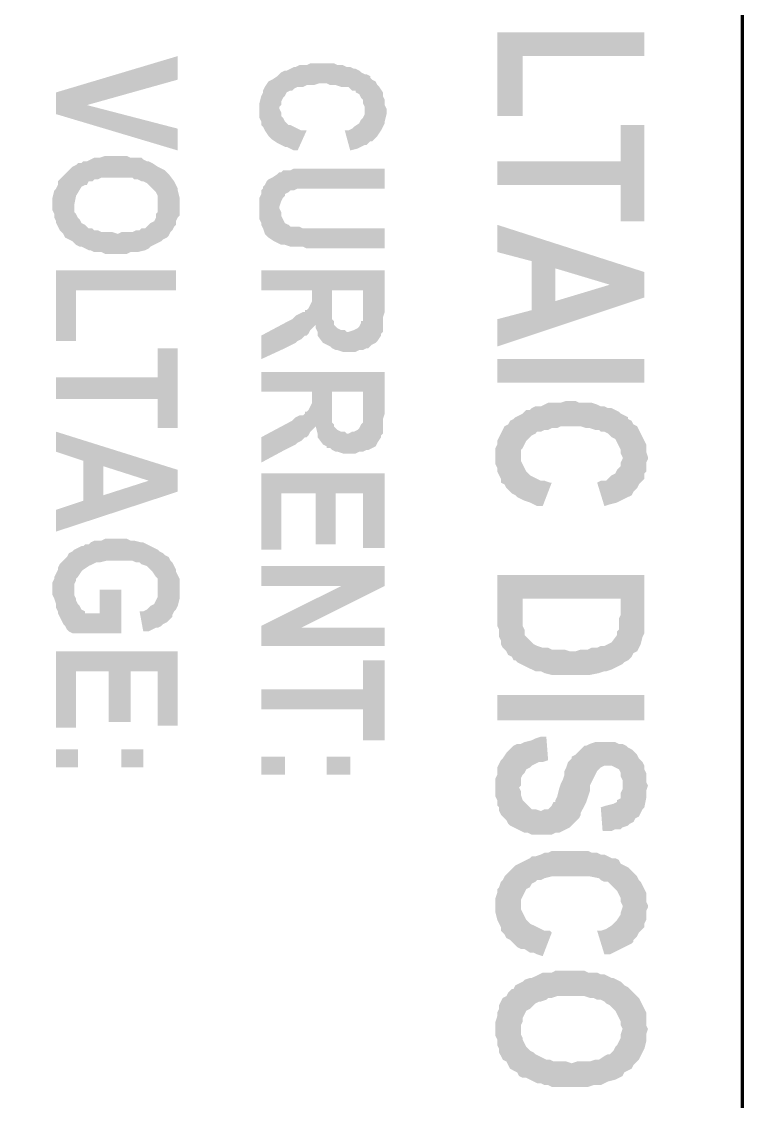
# Model space of a CAD drawing. Header units: inches. Extents: x -186 to 186, y -282 to 282.
# Drawn here: x -161.93 to -147.22, y 105.85 to 127.89 of the extents above; entities that cross this region are included whole.
import ezdxf

# ---------------------------------------------------------------- set-up
doc = ezdxf.new("R2010")
doc.units = ezdxf.units.IN
doc.header["$MEASUREMENT"] = 0
doc.layers.add('H', color=7, linetype='CONTINUOUS', lineweight=100)
doc.layers.add('P', color=250, linetype='CONTINUOUS', lineweight=100)

msp = doc.modelspace()

# ---------------------------------------------------------------- hatches: boundary and pattern name
at = {"layer": 'H', "linetype": 'Continuous'}
for points in [[(-149.222, 127.185), (-149.222, 127.667), (-152.222, 127.667), (-152.222, 125.963), (-151.704, 125.963), (-151.704, 127.185)], [(-158.741, 126.704), (-158.741, 127.185), (-161.222, 126.444), (-160.593, 126.185)], [(-154.889, 126.815), (-154.926, 126.815), (-155, 126.852), (-155.037, 126.889), (-155.111, 126.926), (-155.148, 126.926), (-155.222, 126.963), (-155.296, 126.963), (-155.37, 127), (-155.444, 127), (-155.481, 127), (-155.556, 127.037), (-155.667, 127.037), (-155.741, 127.037), (-155.889, 127.037), (-155.963, 127.037), (-156.037, 127.037), (-156.111, 127), (-156.185, 127), (-156.259, 127), (-156.333, 126.963), (-156.37, 126.963), (-156.444, 126.926), (-156.519, 126.889), (-156.556, 126.889), (-156.63, 126.852), (-156.667, 126.815), (-156.667, 126.111), (-156.667, 126.148), (-156.63, 126.185), (-156.63, 126.259), (-156.593, 126.333), (-156.556, 126.37), (-156.519, 126.444), (-156.444, 126.481), (-156.407, 126.481), (-156.37, 126.519), (-156.296, 126.556), (-156.222, 126.556), (-156.185, 126.556), (-156.111, 126.593), (-156.037, 126.593), (-155.963, 126.593), (-155.852, 126.63), (-155.704, 126.63), (-155.63, 126.593), (-155.519, 126.593), (-155.407, 126.556), (-155.333, 126.556), (-155.259, 126.556), (-155.222, 126.519), (-155.185, 126.481), (-155.111, 126.481), (-155.111, 126.444), (-155.037, 126.407), (-155, 126.333), (-154.963, 126.296), (-154.963, 126.222), (-154.926, 126.148), (-154.926, 126.111)], [(-156.111, 125.667), (-156.148, 125.667), (-156.222, 125.667), (-156.296, 125.704), (-156.37, 125.741), (-156.444, 125.778), (-156.481, 125.778), (-156.556, 125.852), (-156.593, 125.926), (-156.63, 125.963), (-156.63, 126.037), (-156.667, 126.111), (-156.667, 126.815), (-156.704, 126.778), (-156.815, 126.704), (-156.889, 126.667), (-156.963, 126.556), (-157, 126.481), (-157, 126.444), (-157.037, 126.37), (-157.074, 126.222), (-157.074, 126.185), (-157.074, 126), (-157.074, 125.926), (-157.037, 125.852), (-157.037, 125.778), (-157, 125.741), (-156.963, 125.667), (-156.889, 125.556), (-156.815, 125.481), (-156.704, 125.407), (-156.63, 125.37), (-156.556, 125.333), (-156.519, 125.333), (-156.444, 125.296), (-156.37, 125.259), (-156.296, 125.259)], [(-154.481, 126.074), (-154.481, 126.111), (-154.519, 126.185), (-154.519, 126.222), (-154.519, 126.296), (-154.556, 126.37), (-154.556, 126.444), (-154.63, 126.556), (-154.667, 126.593), (-154.704, 126.667), (-154.778, 126.704), (-154.815, 126.741), (-154.815, 126.778), (-154.889, 126.815), (-154.926, 126.111), (-154.926, 126), (-154.963, 125.926), (-155, 125.889), (-155.037, 125.815), (-155.148, 125.741), (-155.185, 125.704), (-155.259, 125.667), (-155.333, 125.667), (-155.222, 125.259), (-155.074, 125.296), (-155, 125.333), (-154.926, 125.37), (-154.889, 125.37), (-154.815, 125.444), (-154.778, 125.444), (-154.741, 125.481), (-154.704, 125.519), (-154.667, 125.556), (-154.593, 125.667), (-154.556, 125.741), (-154.519, 125.815), (-154.519, 125.852), (-154.481, 126)], [(-158.741, 125.259), (-158.741, 125.704), (-160.593, 126.185), (-161.222, 126.444), (-161.222, 126)], [(-149.222, 123.815), (-149.222, 125.778), (-149.704, 125.778), (-149.704, 125.037), (-152.222, 125.037), (-152.222, 124.556), (-149.704, 124.556), (-149.704, 123.815)], [(-158.704, 124.148), (-158.704, 124.222), (-158.704, 124.296), (-158.741, 124.444), (-158.741, 124.481), (-158.778, 124.556), (-158.815, 124.63), (-158.926, 124.778), (-158.963, 124.815), (-159, 124.852), (-159.074, 124.889), (-159.148, 124.926), (-159.259, 125), (-159.333, 125.037), (-159.37, 125.037), (-159.444, 125.074), (-159.481, 125.111), (-159.63, 125.111), (-159.704, 125.111), (-159.778, 125.148), (-159.852, 125.148), (-159.926, 125.148), (-160.111, 125.148), (-160.185, 125.148), (-160.222, 125.148), (-160.333, 125.111), (-160.37, 125.111), (-160.444, 125.111), (-160.519, 125.074), (-160.593, 125.037), (-160.667, 125.037), (-160.704, 125), (-160.778, 125), (-160.815, 124.963), (-160.889, 124.926), (-160.926, 124.889), (-160.963, 124.852), (-161, 124.815), (-161.037, 124.778), (-161.111, 124.704), (-161.148, 124.667), (-161.185, 124.63), (-161.185, 124.556), (-161.222, 124.481), (-161.259, 124.444), (-161.296, 124.296), (-161.296, 124.037), (-161.259, 123.963), (-161.259, 123.889), (-161.222, 123.815), (-161.222, 123.778), (-161.185, 123.704), (-161.148, 123.63), (-161.111, 123.593), (-161.074, 123.556), (-161.037, 123.481), (-160.963, 123.444), (-160.889, 123.407), (-160.852, 123.37), (-160.852, 124.148), (-160.815, 124.333), (-160.704, 124.519), (-160.63, 124.556), (-160.593, 124.556), (-160.556, 124.63), (-160.481, 124.63), (-160.444, 124.667), (-160.37, 124.667), (-160.296, 124.704), (-160.222, 124.704), (-160.148, 124.704), (-160.074, 124.704), (-159.889, 124.704), (-159.815, 124.704), (-159.741, 124.704), (-159.667, 124.704), (-159.63, 124.667), (-159.556, 124.667), (-159.481, 124.63), (-159.444, 124.63), (-159.37, 124.593), (-159.333, 124.556), (-159.296, 124.519), (-159.222, 124.444), (-159.185, 124.407), (-159.148, 124.333), (-159.148, 124.222), (-159.148, 124.148), (-159.074, 123.407), (-159.037, 123.444), (-158.963, 123.481), (-158.926, 123.519), (-158.889, 123.593), (-158.852, 123.63), (-158.815, 123.704), (-158.778, 123.741), (-158.778, 123.815), (-158.741, 123.889), (-158.704, 123.926), (-158.704, 124), (-158.704, 124.074)], [(-154.519, 123.259), (-154.519, 123.667), (-156.185, 123.667), (-156.259, 123.704), (-156.333, 123.704), (-156.37, 123.704), (-156.407, 123.704), (-156.444, 123.704), (-156.481, 123.741), (-156.556, 123.778), (-156.593, 123.852), (-156.63, 123.926), (-156.63, 124), (-156.667, 124.074), (-156.667, 124.815), (-156.704, 124.778), (-156.815, 124.704), (-156.889, 124.667), (-156.926, 124.63), (-156.963, 124.556), (-157, 124.519), (-157, 124.481), (-157.037, 124.444), (-157.037, 124.37), (-157.074, 124.296), (-157.074, 124.222), (-157.074, 123.926), (-157.074, 123.852), (-157.037, 123.778), (-157.037, 123.741), (-157, 123.667), (-156.963, 123.556), (-156.926, 123.519), (-156.889, 123.481), (-156.778, 123.407), (-156.704, 123.37), (-156.63, 123.333), (-156.556, 123.333), (-156.444, 123.296), (-156.407, 123.296), (-156.333, 123.296), (-156.185, 123.296), (-156.111, 123.259), (-155.852, 123.259)], [(-154.519, 124.481), (-154.519, 124.889), (-156, 124.889), (-156.074, 124.889), (-156.222, 124.889), (-156.333, 124.889), (-156.37, 124.889), (-156.444, 124.852), (-156.519, 124.852), (-156.556, 124.852), (-156.593, 124.852), (-156.63, 124.815), (-156.667, 124.815), (-156.667, 124.074), (-156.667, 124.111), (-156.63, 124.222), (-156.593, 124.296), (-156.556, 124.333), (-156.556, 124.37), (-156.481, 124.407), (-156.444, 124.444), (-156.37, 124.444), (-156.296, 124.481), (-156.148, 124.481), (-156.074, 124.481), (-155.889, 124.481)], [(-159.074, 123.407), (-159.148, 124.148), (-159.148, 124.074), (-159.148, 124), (-159.185, 123.963), (-159.185, 123.889), (-159.222, 123.815), (-159.296, 123.778), (-159.333, 123.741), (-159.37, 123.704), (-159.407, 123.667), (-159.481, 123.667), (-159.519, 123.63), (-159.593, 123.63), (-159.667, 123.593), (-159.741, 123.593), (-159.815, 123.593), (-159.889, 123.593), (-159.963, 123.556), (-160.074, 123.593), (-160.148, 123.593), (-160.222, 123.593), (-160.296, 123.593), (-160.37, 123.63), (-160.444, 123.63), (-160.481, 123.667), (-160.556, 123.667), (-160.593, 123.704), (-160.63, 123.741), (-160.704, 123.778), (-160.741, 123.852), (-160.778, 123.889), (-160.815, 123.963), (-160.852, 124), (-160.852, 124.074), (-160.852, 124.148), (-160.852, 123.37), (-160.815, 123.333), (-160.741, 123.296), (-160.704, 123.296), (-160.63, 123.259), (-160.556, 123.222), (-160.519, 123.222), (-160.444, 123.185), (-160.37, 123.185), (-160.296, 123.185), (-160.222, 123.148), (-160.074, 123.148), (-160, 123.148), (-159.926, 123.148), (-159.778, 123.148), (-159.704, 123.185), (-159.63, 123.185), (-159.556, 123.185), (-159.407, 123.222), (-159.333, 123.259), (-159.296, 123.296), (-159.148, 123.37)], [(-149.222, 122.259), (-149.222, 122.778), (-152.222, 123.741), (-152.222, 123.185), (-151.519, 123), (-151.519, 122), (-151.037, 122.852), (-149.926, 122.519)], [(-158.778, 122.407), (-158.778, 122.815), (-161.222, 122.815), (-161.222, 121.37), (-160.815, 121.37), (-160.815, 122.407)], [(-154.519, 121.963), (-154.519, 122.815), (-157.037, 122.815), (-157.037, 122.407), (-156, 122.407), (-156, 122.333), (-156, 121.63), (-155.926, 121.704), (-155.926, 121.63), (-155.889, 121.556), (-155.889, 121.481), (-155.778, 121.333), (-155.704, 121.296), (-155.63, 121.259), (-155.593, 122.407), (-154.963, 122.407), (-154.963, 121.185), (-154.889, 121.222), (-154.852, 121.222), (-154.778, 121.296), (-154.704, 121.333), (-154.667, 121.37), (-154.593, 121.481), (-154.593, 121.519), (-154.556, 121.556), (-154.556, 121.704), (-154.556, 121.852)], [(-149.222, 122.259), (-149.926, 122.519), (-151.037, 122.185), (-151.037, 122.852), (-151.519, 122), (-152.222, 121.815), (-152.222, 121.259)], [(-156, 121.63), (-156, 122.333), (-156, 122.222), (-156, 122.185), (-156.037, 122.111), (-156.074, 122.037), (-156.111, 122), (-156.148, 122), (-156.148, 121.963), (-156.185, 121.963), (-156.259, 121.926), (-156.333, 121.889), (-156.407, 121.815), (-156.481, 121.778), (-157.037, 121.481), (-157.037, 121), (-156.556, 121.222), (-156.481, 121.259), (-156.407, 121.296), (-156.333, 121.333), (-156.296, 121.37), (-156.222, 121.407), (-156.185, 121.444), (-156.148, 121.481), (-156.111, 121.481), (-156.074, 121.519), (-156.037, 121.593)], [(-154.963, 121.185), (-154.963, 122.111), (-154.963, 121.926), (-154.963, 121.852), (-154.963, 121.778), (-155, 121.778), (-155, 121.741), (-155.037, 121.667), (-155.074, 121.63), (-155.148, 121.593), (-155.259, 121.556), (-155.296, 121.556), (-155.333, 121.593), (-155.407, 121.593), (-155.481, 121.63), (-155.556, 121.704), (-155.556, 121.741), (-155.556, 121.778), (-155.593, 121.815), (-155.593, 121.926), (-155.593, 122), (-155.593, 122.407), (-155.63, 121.259), (-155.593, 121.222), (-155.519, 121.185), (-155.481, 121.185), (-155.37, 121.148), (-155.111, 121.148), (-155.037, 121.185)], [(-158.741, 119.593), (-158.741, 121.222), (-159.148, 121.222), (-159.148, 120.63), (-161.222, 120.63), (-161.222, 120.185), (-159.148, 120.185), (-159.148, 119.593)], [(-152.222, 120.519), (-149.222, 120.519), (-149.222, 121), (-152.222, 121)], [(-154.519, 119.889), (-154.519, 120.741), (-157.037, 120.741), (-157.037, 120.333), (-156, 120.333), (-156, 120.259), (-156, 119.556), (-155.926, 119.63), (-155.889, 119.481), (-155.889, 119.407), (-155.778, 119.259), (-155.704, 119.222), (-155.704, 119.185), (-155.63, 119.185), (-155.593, 120.333), (-154.963, 120.333), (-154.963, 119.111), (-154.889, 119.148), (-154.852, 119.148), (-154.778, 119.185), (-154.704, 119.222), (-154.667, 119.296), (-154.593, 119.407), (-154.593, 119.444), (-154.556, 119.481), (-154.556, 119.63), (-154.556, 119.778)], [(-154.963, 119.111), (-154.963, 120), (-154.963, 119.852), (-154.963, 119.778), (-154.963, 119.704), (-155, 119.667), (-155.037, 119.593), (-155.074, 119.556), (-155.148, 119.519), (-155.185, 119.519), (-155.259, 119.481), (-155.296, 119.481), (-155.333, 119.519), (-155.407, 119.519), (-155.481, 119.556), (-155.556, 119.63), (-155.556, 119.667), (-155.593, 119.704), (-155.593, 119.852), (-155.593, 119.926), (-155.593, 120.333), (-155.63, 119.185), (-155.593, 119.148), (-155.519, 119.111), (-155.481, 119.111), (-155.37, 119.074), (-155.111, 119.074), (-155.037, 119.111)], [(-156, 119.556), (-156, 120.259), (-156, 120.148), (-156, 120.111), (-156.037, 120.037), (-156.074, 119.963), (-156.111, 119.926), (-156.148, 119.926), (-156.148, 119.889), (-156.185, 119.852), (-156.259, 119.852), (-156.333, 119.815), (-156.407, 119.741), (-156.481, 119.704), (-157.037, 119.407), (-157.037, 118.889), (-156.556, 119.148), (-156.481, 119.185), (-156.407, 119.222), (-156.333, 119.259), (-156.296, 119.296), (-156.222, 119.333), (-156.185, 119.37), (-156.148, 119.407), (-156.111, 119.407), (-156.074, 119.444), (-156.037, 119.519)], [(-149.63, 119.852), (-149.704, 119.889), (-149.741, 119.926), (-149.815, 119.963), (-149.889, 120), (-149.963, 120), (-150.037, 120.037), (-150.111, 120.037), (-150.185, 120.074), (-150.296, 120.111), (-150.37, 120.111), (-150.444, 120.111), (-150.556, 120.111), (-150.63, 120.148), (-150.815, 120.148), (-150.926, 120.111), (-151, 120.111), (-151.111, 120.111), (-151.185, 120.111), (-151.259, 120.074), (-151.333, 120.037), (-151.444, 120.037), (-151.519, 120), (-151.556, 119.963), (-151.63, 119.963), (-151.704, 119.889), (-151.778, 119.852), (-151.741, 119), (-151.741, 119.037), (-151.741, 119.148), (-151.704, 119.185), (-151.667, 119.259), (-151.63, 119.333), (-151.556, 119.407), (-151.519, 119.444), (-151.444, 119.481), (-151.407, 119.519), (-151.333, 119.519), (-151.259, 119.556), (-151.185, 119.556), (-151.111, 119.593), (-151, 119.593), (-150.926, 119.63), (-150.519, 119.63), (-150.407, 119.593), (-150.333, 119.593), (-150.222, 119.556), (-150.148, 119.556), (-150.111, 119.519), (-150.037, 119.519), (-149.963, 119.481), (-149.926, 119.444), (-149.889, 119.407), (-149.815, 119.37), (-149.778, 119.296), (-149.741, 119.222), (-149.704, 119.148), (-149.704, 119.074), (-149.667, 119)], [(-151.111, 118.481), (-151.148, 118.481), (-151.259, 118.519), (-151.333, 118.519), (-151.407, 118.556), (-151.481, 118.593), (-151.556, 118.63), (-151.593, 118.667), (-151.63, 118.704), (-151.667, 118.778), (-151.704, 118.852), (-151.741, 118.926), (-151.741, 119), (-151.778, 119.852), (-151.852, 119.815), (-151.889, 119.778), (-151.963, 119.741), (-152, 119.667), (-152.074, 119.63), (-152.111, 119.556), (-152.148, 119.481), (-152.185, 119.407), (-152.222, 119.333), (-152.222, 119.259), (-152.259, 119.185), (-152.259, 119.111), (-152.259, 118.963), (-152.259, 118.852), (-152.222, 118.778), (-152.222, 118.704), (-152.185, 118.63), (-152.148, 118.556), (-152.148, 118.481), (-152.074, 118.444), (-152.037, 118.37), (-151.963, 118.296), (-151.926, 118.259), (-151.852, 118.222), (-151.815, 118.185), (-151.741, 118.148), (-151.667, 118.111), (-151.556, 118.074), (-151.481, 118.037), (-151.407, 118), (-151.296, 118)], [(-149.148, 118.963), (-149.148, 119), (-149.185, 119.111), (-149.185, 119.185), (-149.185, 119.259), (-149.222, 119.333), (-149.259, 119.407), (-149.296, 119.481), (-149.333, 119.556), (-149.37, 119.63), (-149.444, 119.667), (-149.481, 119.741), (-149.556, 119.778), (-149.556, 119.815), (-149.63, 119.852), (-149.667, 119), (-149.667, 118.963), (-149.704, 118.889), (-149.704, 118.815), (-149.778, 118.741), (-149.815, 118.667), (-149.889, 118.63), (-149.963, 118.556), (-150, 118.519), (-150.111, 118.519), (-150.185, 118.481), (-150.037, 118), (-149.926, 118.037), (-149.778, 118.074), (-149.704, 118.111), (-149.63, 118.148), (-149.556, 118.185), (-149.481, 118.222), (-149.444, 118.296), (-149.37, 118.37), (-149.333, 118.444), (-149.222, 118.556), (-149.222, 118.667), (-149.185, 118.704), (-149.185, 118.815), (-149.185, 118.889)], [(-158.741, 118.296), (-158.741, 118.741), (-161.222, 119.519), (-161.222, 119.111), (-160.667, 118.926), (-160.667, 118.111), (-160.259, 118.815), (-159.333, 118.519)], [(-158.741, 118.296), (-159.333, 118.519), (-160.259, 118.222), (-160.259, 118.815), (-160.667, 118.111), (-161.222, 117.926), (-161.222, 117.481)], [(-154.519, 117.148), (-154.519, 118.667), (-157.037, 118.667), (-157.037, 117.111), (-156.63, 117.111), (-156.63, 118.259), (-155.926, 118.259), (-155.926, 117.222), (-155.519, 117.222), (-155.519, 118.259), (-154.963, 118.259), (-154.963, 117.148)], [(-159.111, 117.074), (-159.148, 117.111), (-159.222, 117.148), (-159.296, 117.185), (-159.37, 117.222), (-159.444, 117.259), (-159.481, 117.259), (-159.63, 117.296), (-159.704, 117.296), (-159.778, 117.333), (-159.852, 117.333), (-159.889, 117.333), (-160.037, 117.333), (-160.111, 117.333), (-160.222, 117.333), (-160.296, 117.296), (-160.37, 117.296), (-160.444, 117.296), (-160.519, 117.259), (-160.556, 117.222), (-160.63, 117.222), (-160.667, 117.185), (-160.704, 117.185), (-160.778, 117.148), (-160.852, 117.111), (-160.852, 116.333), (-160.852, 116.407), (-160.815, 116.481), (-160.815, 116.519), (-160.778, 116.556), (-160.704, 116.667), (-160.667, 116.704), (-160.556, 116.778), (-160.481, 116.815), (-160.407, 116.852), (-160.333, 116.852), (-160.185, 116.889), (-160.111, 116.889), (-160.037, 116.889), (-159.889, 116.889), (-159.815, 116.889), (-159.741, 116.889), (-159.667, 116.889), (-159.593, 116.852), (-159.519, 116.852), (-159.481, 116.815), (-159.37, 116.778), (-159.333, 116.741), (-159.296, 116.704), (-159.259, 116.667), (-159.185, 116.556), (-159.148, 116.519), (-159.148, 116.444), (-159.148, 116.37), (-159.148, 116.296)], [(-159.889, 115.407), (-159.889, 116.296), (-160.333, 116.296), (-160.333, 115.815), (-160.63, 115.815), (-160.63, 115.852), (-160.704, 115.889), (-160.741, 115.963), (-160.778, 116), (-160.815, 116.074), (-160.815, 116.111), (-160.852, 116.185), (-160.852, 116.259), (-160.852, 117.111), (-160.889, 117.074), (-160.963, 117.037), (-161, 116.963), (-161.037, 116.926), (-161.148, 116.815), (-161.185, 116.741), (-161.185, 116.704), (-161.222, 116.63), (-161.259, 116.556), (-161.259, 116.519), (-161.296, 116.444), (-161.296, 116.185), (-161.259, 116.111), (-161.222, 116), (-161.222, 115.926), (-161.185, 115.852), (-161.185, 115.815), (-161.148, 115.741), (-161.111, 115.667), (-161.074, 115.593), (-161.037, 115.556), (-161, 115.481), (-160.963, 115.444), (-160.889, 115.407)], [(-158.704, 116.296), (-158.704, 116.37), (-158.704, 116.481), (-158.704, 116.519), (-158.741, 116.593), (-158.778, 116.667), (-158.778, 116.704), (-158.815, 116.778), (-158.852, 116.852), (-158.889, 116.889), (-158.926, 116.963), (-159, 117), (-159.037, 117.037), (-159.111, 117.074), (-159.148, 116.296), (-159.148, 116.259), (-159.148, 116.185), (-159.148, 116.148), (-159.185, 116.074), (-159.222, 116), (-159.296, 115.963), (-159.333, 115.926), (-159.37, 115.889), (-159.444, 115.852), (-159.519, 115.852), (-159.444, 115.444), (-159.407, 115.444), (-159.333, 115.444), (-159.259, 115.481), (-159.185, 115.519), (-159.148, 115.519), (-159.074, 115.556), (-159.037, 115.593), (-158.963, 115.63), (-158.926, 115.667), (-158.889, 115.704), (-158.852, 115.741), (-158.852, 115.778), (-158.815, 115.852), (-158.778, 115.889), (-158.741, 115.963), (-158.704, 116.111), (-158.704, 116.222)], [(-154.519, 116.37), (-154.519, 116.778), (-157.037, 116.778), (-157.037, 116.37), (-155.407, 116.37)], [(-149.222, 115.704), (-149.222, 116.593), (-152.222, 116.593), (-152.222, 115.556), (-152.185, 115.481), (-152.185, 115.407), (-152.185, 115.333), (-152.148, 115.259), (-152.148, 115.185), (-152.111, 115.111), (-152.037, 115.037), (-152, 114.963), (-151.926, 114.926), (-151.889, 114.852), (-151.852, 114.852), (-151.815, 114.815), (-151.741, 114.778), (-151.704, 116.111), (-149.704, 116.111), (-149.704, 115.889), (-149.667, 114.778), (-149.63, 114.815), (-149.556, 114.852), (-149.481, 114.926), (-149.444, 115), (-149.37, 115.037), (-149.333, 115.111), (-149.296, 115.185), (-149.259, 115.333), (-149.222, 115.407), (-149.222, 115.519), (-149.222, 115.593)], [(-154.519, 116.37), (-155.407, 116.37), (-157.037, 115.556), (-156.222, 115.519)], [(-149.667, 114.778), (-149.704, 115.889), (-149.704, 115.778), (-149.741, 115.704), (-149.741, 115.593), (-149.741, 115.519), (-149.741, 115.481), (-149.778, 115.444), (-149.778, 115.37), (-149.889, 115.222), (-149.963, 115.185), (-150.037, 115.148), (-150.111, 115.148), (-150.185, 115.111), (-150.222, 115.111), (-150.296, 115.111), (-150.37, 115.074), (-150.444, 115.074), (-150.519, 115.074), (-150.63, 115.037), (-150.741, 115.037), (-150.852, 115.074), (-151, 115.074), (-151.111, 115.074), (-151.185, 115.111), (-151.296, 115.111), (-151.407, 115.148), (-151.481, 115.185), (-151.519, 115.222), (-151.556, 115.259), (-151.63, 115.333), (-151.667, 115.37), (-151.667, 115.407), (-151.667, 115.481), (-151.704, 115.556), (-151.704, 115.63), (-151.704, 116.111), (-151.741, 114.778), (-151.667, 114.741), (-151.593, 114.704), (-151.519, 114.667), (-151.444, 114.63), (-151.407, 114.63), (-151.333, 114.63), (-151.259, 114.593), (-151.111, 114.556), (-151, 114.556), (-150.926, 114.556), (-150.593, 114.556), (-150.481, 114.556), (-150.407, 114.556), (-150.333, 114.556), (-150.148, 114.593), (-150.037, 114.63), (-150, 114.63), (-149.889, 114.667), (-149.815, 114.704), (-149.741, 114.741)], [(-154.519, 115.148), (-154.519, 115.519), (-156.222, 115.519), (-157.037, 115.556), (-157.037, 115.148)], [(-158.741, 113.519), (-158.741, 115.037), (-161.222, 115.037), (-161.222, 113.481), (-160.815, 113.481), (-160.815, 114.63), (-160.148, 114.63), (-160.148, 113.593), (-159.704, 113.593), (-159.704, 114.63), (-159.148, 114.63), (-159.148, 113.519)], [(-154.519, 113.222), (-154.519, 114.852), (-154.963, 114.852), (-154.963, 114.259), (-157.037, 114.259), (-157.037, 113.852), (-154.963, 113.852), (-154.963, 113.222)], [(-152.222, 113.63), (-149.222, 113.63), (-149.222, 114.148), (-152.222, 114.148)], [(-151.185, 112.815), (-151.222, 113.296), (-151.259, 113.296), (-151.333, 113.296), (-151.444, 113.259), (-151.519, 113.222), (-151.667, 113.185), (-151.741, 113.148), (-151.815, 113.148), (-151.778, 112.259), (-151.741, 112.296), (-151.741, 112.37), (-151.741, 112.444), (-151.704, 112.519), (-151.667, 112.556), (-151.63, 112.63), (-151.556, 112.667), (-151.519, 112.704), (-151.444, 112.741), (-151.37, 112.778), (-151.296, 112.778)], [(-149.148, 112.296), (-149.185, 112.37), (-149.185, 112.481), (-149.185, 112.556), (-149.222, 112.63), (-149.222, 112.704), (-149.259, 112.778), (-149.296, 112.815), (-149.333, 112.852), (-149.37, 112.926), (-149.444, 113), (-149.481, 113.037), (-149.556, 113.074), (-149.593, 113.111), (-149.667, 113.148), (-149.741, 113.148), (-149.815, 113.185), (-149.926, 113.185), (-150.074, 113.185), (-150.148, 113.185), (-150.222, 113.185), (-150.333, 113.148), (-150.407, 113.111), (-150.444, 113.111), (-150.519, 113.037), (-150.556, 113), (-150.63, 112.926), (-150.704, 112.889), (-150.704, 112.852), (-150.741, 112.815), (-150.778, 112.778), (-150.815, 112.667), (-150.852, 112.593), (-150.852, 112.519), (-150.889, 112.407), (-150.926, 112.333), (-150.963, 112.222), (-151, 112.074), (-151.037, 112), (-151.037, 111.963), (-151.074, 111.963), (-151.111, 111.889), (-151.185, 111.815), (-151.259, 111.815), (-151.333, 111.778), (-151.444, 111.815), (-151.519, 111.815), (-151.556, 111.852), (-151.63, 111.926), (-151.667, 111.963), (-151.704, 112), (-151.741, 112.111), (-151.741, 112.185), (-151.778, 112.259), (-151.815, 113.148), (-151.889, 113.111), (-152, 113), (-152.037, 112.963), (-152.111, 112.852), (-152.148, 112.815), (-152.185, 112.741), (-152.222, 112.667), (-152.222, 112.593), (-152.222, 112.519), (-152.259, 112.444), (-152.259, 112.37), (-152.259, 112.185), (-152.259, 112.074), (-152.222, 112), (-152.222, 111.889), (-152.185, 111.852), (-152.185, 111.778), (-152.148, 111.704), (-152.037, 111.593), (-152, 111.519), (-151.963, 111.481), (-151.889, 111.444), (-151.815, 111.407), (-151.741, 111.37), (-151.667, 111.333), (-151.593, 111.333), (-151.519, 111.296), (-151.444, 111.296), (-151.185, 111.296), (-151.111, 111.296), (-151.037, 111.333), (-150.963, 111.333), (-150.889, 111.37), (-150.741, 111.444), (-150.667, 111.519), (-150.63, 111.556), (-150.556, 111.63), (-150.519, 111.704), (-150.519, 111.741), (-150.481, 111.815), (-150.444, 111.889), (-150.407, 111.963), (-150.37, 112.074), (-150.333, 112.185), (-150.333, 112.296), (-150.296, 112.37), (-150.259, 112.444), (-150.222, 112.519), (-150.185, 112.593), (-150.148, 112.63), (-150.111, 112.667), (-150.037, 112.704), (-149.963, 112.704), (-149.889, 112.704), (-149.815, 112.667), (-149.741, 112.63), (-149.704, 112.556), (-149.704, 112.481), (-149.667, 112.407), (-149.667, 112.296), (-149.667, 111.444), (-149.556, 111.481), (-149.519, 111.519), (-149.444, 111.556), (-149.407, 111.63), (-149.333, 111.667), (-149.296, 111.741), (-149.259, 111.815), (-149.222, 111.852), (-149.185, 112.037), (-149.185, 112.111), (-149.185, 112.185)], [(-161.222, 112.667), (-160.778, 112.667), (-160.778, 113.037), (-161.222, 113.037)], [(-159.889, 112.667), (-159.444, 112.667), (-159.444, 113.037), (-159.889, 113.037)], [(-157.037, 112.519), (-156.556, 112.519), (-156.556, 112.889), (-157.037, 112.889)], [(-155.704, 112.519), (-155.222, 112.519), (-155.222, 112.889), (-155.704, 112.889)], [(-149.667, 111.444), (-149.667, 112.296), (-149.667, 112.222), (-149.704, 112.148), (-149.704, 112.037), (-149.778, 112), (-149.778, 111.963), (-149.852, 111.926), (-150, 111.889), (-150.111, 111.852), (-150.074, 111.37), (-149.963, 111.37), (-149.889, 111.37), (-149.815, 111.407), (-149.704, 111.407)], [(-149.63, 110.667), (-149.704, 110.704), (-149.741, 110.778), (-149.815, 110.815), (-149.889, 110.815), (-149.963, 110.852), (-150.037, 110.889), (-150.111, 110.889), (-150.185, 110.926), (-150.296, 110.926), (-150.37, 110.963), (-150.444, 110.963), (-150.556, 110.963), (-150.63, 110.963), (-150.815, 110.963), (-150.926, 110.963), (-151, 110.963), (-151.111, 110.963), (-151.185, 110.926), (-151.259, 110.926), (-151.333, 110.889), (-151.444, 110.852), (-151.519, 110.852), (-151.556, 110.815), (-151.63, 110.778), (-151.704, 110.741), (-151.778, 110.704), (-151.741, 109.852), (-151.741, 109.889), (-151.741, 109.963), (-151.704, 110.037), (-151.667, 110.111), (-151.63, 110.185), (-151.556, 110.222), (-151.519, 110.296), (-151.444, 110.333), (-151.407, 110.37), (-151.333, 110.37), (-151.259, 110.407), (-151.111, 110.444), (-151, 110.444), (-150.926, 110.444), (-150.519, 110.444), (-150.407, 110.444), (-150.333, 110.444), (-150.148, 110.407), (-150.111, 110.37), (-150.037, 110.333), (-149.963, 110.333), (-149.926, 110.296), (-149.889, 110.259), (-149.815, 110.185), (-149.778, 110.148), (-149.741, 110.074), (-149.704, 110), (-149.704, 109.926), (-149.667, 109.852)], [(-151.111, 109.296), (-151.148, 109.333), (-151.259, 109.333), (-151.333, 109.37), (-151.407, 109.407), (-151.481, 109.444), (-151.556, 109.481), (-151.593, 109.519), (-151.63, 109.556), (-151.667, 109.63), (-151.704, 109.704), (-151.741, 109.778), (-151.741, 109.852), (-151.778, 110.704), (-151.852, 110.667), (-151.889, 110.63), (-151.963, 110.556), (-152, 110.519), (-152.074, 110.444), (-152.111, 110.37), (-152.148, 110.333), (-152.185, 110.222), (-152.222, 110.185), (-152.222, 110.111), (-152.259, 110), (-152.259, 109.926), (-152.259, 109.815), (-152.259, 109.704), (-152.222, 109.556), (-152.185, 109.481), (-152.148, 109.407), (-152.148, 109.333), (-152.074, 109.259), (-152.037, 109.185), (-151.963, 109.148), (-151.926, 109.111), (-151.852, 109.037), (-151.815, 109), (-151.741, 108.963), (-151.667, 108.963), (-151.556, 108.889), (-151.481, 108.889), (-151.407, 108.852), (-151.296, 108.815)], [(-149.148, 109.815), (-149.148, 109.852), (-149.185, 109.926), (-149.185, 110.037), (-149.185, 110.111), (-149.222, 110.185), (-149.259, 110.259), (-149.296, 110.333), (-149.333, 110.37), (-149.37, 110.444), (-149.444, 110.519), (-149.481, 110.556), (-149.556, 110.63), (-149.63, 110.667), (-149.667, 109.852), (-149.667, 109.815), (-149.704, 109.704), (-149.704, 109.667), (-149.778, 109.556), (-149.815, 109.519), (-149.889, 109.444), (-150, 109.37), (-150.111, 109.333), (-150.185, 109.333), (-150.037, 108.852), (-149.926, 108.852), (-149.778, 108.926), (-149.704, 108.963), (-149.63, 109), (-149.556, 109.037), (-149.481, 109.074), (-149.444, 109.111), (-149.444, 109.148), (-149.37, 109.222), (-149.333, 109.296), (-149.296, 109.333), (-149.222, 109.407), (-149.222, 109.481), (-149.185, 109.556), (-149.185, 109.63), (-149.185, 109.741)], [(-149.148, 107.333), (-149.185, 107.407), (-149.185, 107.481), (-149.185, 107.667), (-149.222, 107.741), (-149.259, 107.815), (-149.296, 107.889), (-149.333, 107.963), (-149.37, 108), (-149.556, 108.185), (-149.63, 108.222), (-149.704, 108.296), (-149.778, 108.333), (-149.852, 108.37), (-149.889, 108.37), (-149.963, 108.407), (-150.037, 108.444), (-150.111, 108.444), (-150.185, 108.481), (-150.296, 108.481), (-150.37, 108.481), (-150.444, 108.519), (-150.556, 108.519), (-150.63, 108.519), (-150.852, 108.519), (-150.926, 108.519), (-151.037, 108.519), (-151.111, 108.481), (-151.185, 108.481), (-151.296, 108.481), (-151.37, 108.444), (-151.444, 108.407), (-151.519, 108.37), (-151.556, 108.37), (-151.667, 108.333), (-151.704, 108.296), (-151.778, 108.259), (-151.852, 108.222), (-151.889, 108.148), (-151.926, 108.148), (-152, 108.074), (-152.037, 108), (-152.111, 107.963), (-152.148, 107.889), (-152.185, 107.815), (-152.185, 107.741), (-152.222, 107.667), (-152.222, 107.593), (-152.259, 107.481), (-152.259, 107.407), (-152.259, 107.259), (-152.259, 107.185), (-152.222, 107.111), (-152.222, 107), (-152.185, 106.926), (-152.185, 106.852), (-152.148, 106.778), (-152.111, 106.704), (-152.037, 106.667), (-152, 106.593), (-151.963, 106.519), (-151.889, 106.481), (-151.815, 106.444), (-151.778, 106.37), (-151.741, 107.333), (-151.741, 107.407), (-151.704, 107.481), (-151.704, 107.556), (-151.667, 107.63), (-151.63, 107.704), (-151.556, 107.741), (-151.481, 107.815), (-151.444, 107.852), (-151.37, 107.889), (-151.333, 107.889), (-151.222, 107.926), (-151.185, 107.963), (-151.111, 107.963), (-151, 108), (-150.889, 108), (-150.519, 108), (-150.444, 108), (-150.333, 107.963), (-150.259, 107.963), (-150.185, 107.926), (-150.111, 107.926), (-150.037, 107.889), (-150, 107.852), (-149.926, 107.815), (-149.852, 107.741), (-149.815, 107.704), (-149.778, 107.63), (-149.741, 107.556), (-149.704, 107.481), (-149.704, 107.407), (-149.667, 107.333), (-149.63, 106.444), (-149.556, 106.481), (-149.481, 106.519), (-149.444, 106.593), (-149.37, 106.667), (-149.333, 106.704), (-149.296, 106.778), (-149.259, 106.852), (-149.222, 106.926), (-149.185, 107.074), (-149.185, 107.148), (-149.185, 107.222)], [(-149.63, 106.444), (-149.667, 107.333), (-149.704, 107.222), (-149.704, 107.148), (-149.741, 107.074), (-149.778, 107), (-149.815, 106.963), (-149.852, 106.889), (-149.926, 106.815), (-149.963, 106.815), (-150.037, 106.778), (-150.148, 106.704), (-150.222, 106.704), (-150.333, 106.667), (-150.407, 106.667), (-150.519, 106.667), (-150.593, 106.667), (-150.704, 106.63), (-150.815, 106.667), (-150.889, 106.667), (-151, 106.667), (-151.074, 106.667), (-151.148, 106.704), (-151.222, 106.704), (-151.296, 106.741), (-151.37, 106.778), (-151.444, 106.815), (-151.481, 106.852), (-151.556, 106.889), (-151.63, 106.963), (-151.667, 107.037), (-151.704, 107.111), (-151.704, 107.148), (-151.741, 107.222), (-151.741, 107.333), (-151.778, 106.37), (-151.704, 106.333), (-151.63, 106.333), (-151.556, 106.296), (-151.481, 106.259), (-151.407, 106.222), (-151.333, 106.222), (-151.259, 106.185), (-151.185, 106.185), (-151.111, 106.148), (-151, 106.148), (-150.889, 106.148), (-150.519, 106.148), (-150.444, 106.148), (-150.37, 106.148), (-150.259, 106.185), (-150.185, 106.185), (-150.111, 106.185), (-150.037, 106.222), (-149.963, 106.259), (-149.815, 106.296), (-149.741, 106.333), (-149.667, 106.37)]]:
    msp.add_hatch(color=0, dxfattribs=at).paths.add_polyline_path(points)

# ---------------------------------------------------------------- linework, layer by layer
at = {"layer": 'P', "color": 0, "linetype": 'Continuous'}
msp.add_lwpolyline([(-147.222, 85.889), (-147.222, 147.889), (-147.222, 148.111), (-147.296, 148.296), (-147.444, 148.519), (-147.593, 148.667), (-147.778, 148.778), (-148, 148.852), (-148.222, 148.889), (-170.222, 148.889), (-170.444, 148.852), (-170.63, 148.778), (-170.815, 148.667), (-171, 148.519), (-171.111, 148.296), (-171.185, 148.111), (-171.222, 147.889), (-171.222, 85.889)], dxfattribs=at)

doc.saveas('drawing.dxf')
